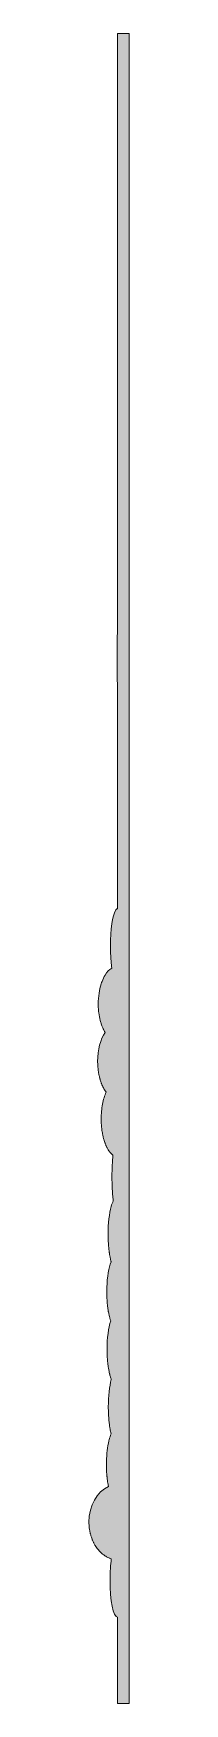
# Model space of a CAD drawing. Header units: inches. Extents: x 14 to 586, y 8 to 572.
# Drawn here: x 281 to 295, y 8 to 572 of the extents above; entities that cross this region are included whole.
import ezdxf

# ---------------------------------------------------------------- set-up
doc = ezdxf.new("R2010")
doc.units = ezdxf.units.IN
doc.header["$MEASUREMENT"] = 0
doc.layers.add('Layer 1', color=7, linetype='Continuous')

# ---------------------------------------------------------------- blocks, each defined once
blk = doc.blocks.new('block 2')
at = {"layer": 'Layer 1', "true_color": 0xff0000}
h = blk.add_hatch(color=1, dxfattribs=at)
h.dxf.hatch_style = 2
edge = h.paths.add_edge_path()
edge.add_spline(control_points=[(291.02, 571.5), (291.02, 571.5), (291.02, 571.5), (291.02, 571.5), (291.02, 571.5), (291.02, 528.79), (291.02, 528.79), (291.01, 528.79), (291, 527.71), (290.99, 525.91), (290.99, 524.88), (290.99, 523.62), (290.98, 522.19), (290.98, 521.83), (290.98, 521.46), (290.98, 521.08), (290.98, 519.57), (290.98, 517.91), (290.98, 516.17), (290.98, 514.43), (290.98, 512.77), (290.98, 511.26), (290.98, 510.88), (290.98, 510.51), (290.98, 510.16), (290.99, 508.73), (290.99, 507.46), (290.99, 506.43), (291, 504.63), (291.01, 503.55), (291.02, 503.55), (291.02, 503.55), (291.02, 373.48), (291.02, 373.48), (290.97, 373.48), (290.94, 367.83), (290.94, 360.86), (290.94, 353.89), (290.97, 348.24), (291.02, 348.24), (291.02, 348.24), (291.02, 276.41), (291.02, 276.41), (290.77, 276.41), (290.54, 276.21), (290.31, 275.84), (289.35, 274.25), (288.66, 269.45), (288.66, 263.79), (288.66, 263.79), (288.66, 263.78), (288.66, 263.78), (288.66, 263.17), (288.67, 262.58), (288.68, 261.99), (288.69, 261.86), (288.69, 261.73), (288.69, 261.6), (288.71, 261.03), (288.74, 260.47), (288.77, 259.93), (288.77, 259.85), (288.78, 259.77), (288.79, 259.69), (288.82, 259.2), (288.85, 258.73), (288.9, 258.27), (288.9, 258.2), (288.91, 258.13), (288.91, 258.07), (288.92, 258.03), (288.92, 258), (288.92, 257.97), (288.97, 257.47), (289.03, 257), (289.09, 256.54), (289.09, 256.51), (289.09, 256.47), (289.1, 256.43), (288.27, 255.94), (287.52, 255.12), (286.87, 254.07), (286.49, 253.44), (286.14, 252.72), (285.83, 251.93), (285.73, 251.67), (285.64, 251.4), (285.55, 251.12), (284.91, 249.17), (284.55, 246.86), (284.55, 244.38), (284.55, 244.37), (284.55, 244.36), (284.55, 244.36), (284.55, 243.9), (284.56, 243.46), (284.58, 243.02), (284.59, 242.87), (284.61, 242.72), (284.62, 242.57), (284.64, 242.28), (284.66, 241.99), (284.69, 241.7), (284.71, 241.53), (284.74, 241.36), (284.76, 241.19), (284.8, 240.93), (284.83, 240.68), (284.87, 240.43), (284.9, 240.26), (284.94, 240.09), (284.97, 239.91), (285.02, 239.68), (285.06, 239.44), (285.12, 239.22), (285.15, 239.05), (285.2, 238.88), (285.24, 238.72), (285.3, 238.49), (285.36, 238.28), (285.42, 238.06), (285.47, 237.9), (285.52, 237.75), (285.57, 237.59), (285.63, 237.38), (285.71, 237.18), (285.78, 236.98), (285.84, 236.83), (285.89, 236.69), (285.95, 236.54), (286.03, 236.35), (286.11, 236.16), (286.2, 235.97), (286.24, 235.88), (286.28, 235.78), (286.32, 235.69), (286.34, 235.65), (286.36, 235.62), (286.38, 235.58), (286.48, 235.39), (286.58, 235.21), (286.68, 235.03), (286.73, 234.95), (286.77, 234.85), (286.82, 234.77), (285.32, 232.45), (284.35, 228.92), (284.35, 224.96), (284.35, 224.47), (284.37, 223.99), (284.4, 223.51), (284.4, 223.47), (284.4, 223.42), (284.41, 223.38), (284.41, 223.27), (284.43, 223.17), (284.44, 223.06), (284.46, 222.73), (284.5, 222.41), (284.53, 222.09), (284.56, 221.93), (284.58, 221.76), (284.6, 221.6), (284.65, 221.3), (284.7, 221), (284.75, 220.7), (284.78, 220.55), (284.81, 220.4), (284.84, 220.26), (284.91, 219.92), (284.99, 219.58), (285.08, 219.26), (285.1, 219.17), (285.12, 219.08), (285.15, 219), (285.26, 218.6), (285.39, 218.21), (285.52, 217.83), (285.56, 217.73), (285.6, 217.63), (285.64, 217.53), (285.74, 217.26), (285.85, 217), (285.97, 216.74), (286.02, 216.62), (286.08, 216.5), (286.14, 216.39), (286.25, 216.16), (286.36, 215.95), (286.48, 215.74), (286.54, 215.63), (286.61, 215.52), (286.67, 215.41), (286.8, 215.2), (286.94, 215), (287.08, 214.8), (287.12, 214.74), (287.16, 214.67), (287.2, 214.62), (286.69, 213.47), (286.27, 212.09), (285.98, 210.56), (285.69, 209.02), (285.53, 207.33), (285.53, 205.55), (285.53, 205.15), (285.54, 204.75), (285.56, 204.36), (285.57, 204.23), (285.57, 204.11), (285.58, 203.99), (285.6, 203.72), (285.61, 203.45), (285.63, 203.19), (285.65, 203.05), (285.66, 202.91), (285.67, 202.78), (285.7, 202.53), (285.72, 202.28), (285.75, 202.04), (285.77, 201.91), (285.79, 201.78), (285.81, 201.65), (285.84, 201.39), (285.88, 201.13), (285.93, 200.87), (285.95, 200.78), (285.96, 200.67), (285.98, 200.58), (286.04, 200.23), (286.11, 199.89), (286.19, 199.56), (286.21, 199.5), (286.22, 199.45), (286.24, 199.39), (286.3, 199.12), (286.37, 198.85), (286.44, 198.6), (286.48, 198.49), (286.51, 198.39), (286.54, 198.28), (286.6, 198.08), (286.67, 197.88), (286.73, 197.68), (286.77, 197.58), (286.81, 197.47), (286.85, 197.36), (286.92, 197.18), (286.99, 197), (287.07, 196.82), (287.1, 196.72), (287.14, 196.63), (287.18, 196.54), (287.27, 196.34), (287.36, 196.15), (287.46, 195.96), (287.49, 195.9), (287.52, 195.84), (287.54, 195.79), (287.67, 195.55), (287.8, 195.33), (287.93, 195.12), (287.97, 195.06), (288, 195.02), (288.04, 194.97), (288.14, 194.81), (288.24, 194.67), (288.35, 194.53), (288.4, 194.46), (288.45, 194.4), (288.5, 194.34), (288.6, 194.23), (288.7, 194.12), (288.8, 194.02), (288.85, 193.96), (288.91, 193.91), (288.96, 193.86), (289.07, 193.76), (289.17, 193.67), (289.28, 193.59), (289.33, 193.55), (289.38, 193.51), (289.43, 193.47), (289.45, 193.46), (289.47, 193.44), (289.49, 193.42), (289.28, 191.37), (289.15, 188.85), (289.15, 186.14), (289.15, 185.72), (289.15, 185.31), (289.16, 184.91), (289.16, 184.78), (289.17, 184.66), (289.17, 184.53), (289.17, 184.26), (289.18, 183.98), (289.19, 183.72), (289.19, 183.56), (289.2, 183.42), (289.2, 183.27), (289.21, 183.03), (289.22, 182.79), (289.23, 182.56), (289.24, 182.41), (289.24, 182.25), (289.25, 182.09), (289.26, 181.88), (289.27, 181.66), (289.29, 181.45), (289.29, 181.3), (289.3, 181.15), (289.31, 181), (289.33, 180.79), (289.34, 180.58), (289.36, 180.38), (289.37, 180.24), (289.38, 180.09), (289.39, 179.95), (289.41, 179.75), (289.43, 179.56), (289.44, 179.36), (289.46, 179.23), (289.47, 179.1), (289.48, 178.97), (289.5, 178.77), (289.53, 178.57), (289.55, 178.37), (289.56, 178.27), (289.57, 178.16), (289.58, 178.05), (289.59, 178.03), (289.59, 178.01), (289.59, 177.99), (289.33, 177.47), (289.1, 176.81), (288.89, 176.04), (288.25, 173.74), (287.86, 170.41), (287.86, 166.72), (287.86, 166.28), (287.86, 165.83), (287.87, 165.4), (287.88, 165.25), (287.89, 165.12), (287.89, 164.97), (287.9, 164.68), (287.91, 164.4), (287.93, 164.12), (287.93, 163.95), (287.95, 163.78), (287.96, 163.62), (287.97, 163.37), (287.99, 163.12), (288.01, 162.88), (288.02, 162.71), (288.04, 162.54), (288.05, 162.37), (288.07, 162.14), (288.1, 161.92), (288.12, 161.7), (288.14, 161.53), (288.16, 161.36), (288.18, 161.2), (288.2, 160.99), (288.23, 160.78), (288.26, 160.57), (288.26, 160.53), (288.27, 160.48), (288.28, 160.44), (288.29, 160.32), (288.31, 160.21), (288.33, 160.09), (288.36, 159.9), (288.39, 159.7), (288.42, 159.52), (288.45, 159.36), (288.48, 159.21), (288.51, 159.06), (288.54, 158.88), (288.58, 158.7), (288.62, 158.53), (288.65, 158.39), (288.68, 158.25), (288.71, 158.11), (288.75, 157.95), (288.79, 157.79), (288.83, 157.63), (288.84, 157.58), (288.86, 157.52), (288.87, 157.46), (288.09, 155.45), (287.55, 152.37), (287.43, 148.85), (287.41, 148.34), (287.4, 147.83), (287.4, 147.31), (287.4, 146.84), (287.41, 146.38), (287.42, 145.92), (287.43, 145.77), (287.44, 145.63), (287.44, 145.48), (287.45, 145.18), (287.47, 144.88), (287.49, 144.58), (287.49, 144.53), (287.49, 144.48), (287.49, 144.43), (287.5, 144.31), (287.52, 144.2), (287.52, 144.08), (287.54, 143.81), (287.57, 143.55), (287.59, 143.29), (287.61, 143.12), (287.63, 142.95), (287.64, 142.78), (287.67, 142.53), (287.7, 142.29), (287.73, 142.05), (287.74, 141.96), (287.75, 141.87), (287.76, 141.78), (287.77, 141.71), (287.79, 141.64), (287.8, 141.57), (287.83, 141.33), (287.87, 141.1), (287.91, 140.87), (287.93, 140.77), (287.94, 140.67), (287.96, 140.57), (287.97, 140.52), (287.98, 140.48), (287.99, 140.43), (288.03, 140.19), (288.08, 139.97), (288.13, 139.74), (288.15, 139.62), (288.18, 139.49), (288.21, 139.37), (288.27, 139.1), (288.34, 138.83), (288.41, 138.57), (288.42, 138.52), (288.44, 138.47), (288.45, 138.42), (288.45, 138.41), (288.45, 138.41), (288.45, 138.4), (288.54, 138.1), (288.63, 137.81), (288.73, 137.53), (288.74, 137.52), (288.74, 137.51), (288.74, 137.49), (287.99, 135.18), (287.51, 131.74), (287.51, 127.89), (287.51, 127.41), (287.52, 126.94), (287.54, 126.47), (287.54, 126.32), (287.55, 126.17), (287.56, 126.02), (287.57, 125.71), (287.58, 125.39), (287.6, 125.09), (287.61, 124.92), (287.63, 124.75), (287.64, 124.59), (287.66, 124.3), (287.68, 124.02), (287.71, 123.75), (287.73, 123.59), (287.74, 123.42), (287.76, 123.26), (287.79, 122.98), (287.83, 122.71), (287.86, 122.44), (287.88, 122.3), (287.9, 122.16), (287.92, 122.03), (287.97, 121.69), (288.02, 121.36), (288.08, 121.05), (288.09, 120.99), (288.1, 120.92), (288.11, 120.87), (288.18, 120.49), (288.25, 120.14), (288.33, 119.8), (288.36, 119.7), (288.38, 119.61), (288.4, 119.51), (288.46, 119.27), (288.52, 119.04), (288.59, 118.82), (288.62, 118.7), (288.65, 118.6), (288.69, 118.49), (288.75, 118.3), (288.81, 118.11), (288.87, 117.93), (288.89, 117.88), (288.91, 117.82), (288.93, 117.76), (288.32, 115.46), (287.93, 112.15), (287.93, 108.48), (287.93, 108.04), (287.94, 107.61), (287.95, 107.18), (287.95, 107.03), (287.96, 106.89), (287.97, 106.74), (287.98, 106.46), (287.98, 106.18), (288, 105.91), (288.01, 105.74), (288.02, 105.59), (288.03, 105.42), (288.04, 105.18), (288.06, 104.93), (288.08, 104.69), (288.09, 104.51), (288.11, 104.35), (288.12, 104.18), (288.14, 103.96), (288.16, 103.73), (288.18, 103.52), (288.2, 103.35), (288.22, 103.19), (288.24, 103.02), (288.26, 102.82), (288.29, 102.61), (288.31, 102.4), (288.34, 102.24), (288.36, 102.09), (288.38, 101.93), (288.41, 101.74), (288.44, 101.54), (288.47, 101.36), (288.5, 101.2), (288.53, 101.06), (288.55, 100.91), (288.59, 100.73), (288.62, 100.55), (288.65, 100.38), (288.68, 100.23), (288.72, 100.1), (288.75, 99.96), (288.78, 99.8), (288.82, 99.63), (288.86, 99.48), (288.86, 99.46), (288.87, 99.43), (288.88, 99.4), (288.63, 98.83), (288.42, 98.17), (288.22, 97.42), (288.12, 97.05), (288.03, 96.66), (287.95, 96.26), (287.53, 94.22), (287.29, 91.74), (287.29, 89.07), (287.29, 88.45), (287.3, 87.84), (287.33, 87.24), (287.33, 87.17), (287.33, 87.1), (287.33, 87.03), (287.34, 86.97), (287.34, 86.92), (287.35, 86.86), (287.38, 86.28), (287.42, 85.72), (287.47, 85.17), (287.48, 85.08), (287.49, 85), (287.5, 84.91), (287.55, 84.42), (287.61, 83.94), (287.68, 83.47), (287.69, 83.38), (287.7, 83.29), (287.71, 83.2), (287.79, 82.7), (287.88, 82.23), (287.98, 81.77), (287.99, 81.73), (287.99, 81.68), (288, 81.64), (284.18, 79.97), (281.42, 75.24), (281.42, 69.65), (281.42, 69.24), (281.44, 68.84), (281.47, 68.44), (281.48, 68.31), (281.5, 68.18), (281.51, 68.06), (281.53, 67.79), (281.56, 67.52), (281.6, 67.26), (281.62, 67.11), (281.65, 66.97), (281.68, 66.82), (281.72, 66.58), (281.76, 66.34), (281.81, 66.11), (281.85, 65.96), (281.88, 65.82), (281.92, 65.67), (281.98, 65.44), (282.04, 65.22), (282.11, 65), (282.15, 64.86), (282.19, 64.72), (282.24, 64.58), (282.31, 64.35), (282.4, 64.13), (282.48, 63.91), (282.53, 63.79), (282.57, 63.67), (282.62, 63.55), (282.73, 63.29), (282.85, 63.04), (282.97, 62.79), (283.01, 62.72), (283.04, 62.64), (283.08, 62.57), (283.24, 62.26), (283.41, 61.95), (283.59, 61.66), (283.64, 61.58), (283.7, 61.51), (283.75, 61.44), (283.88, 61.22), (284.03, 61.02), (284.17, 60.82), (284.25, 60.72), (284.33, 60.62), (284.4, 60.53), (284.54, 60.36), (284.67, 60.2), (284.81, 60.04), (284.9, 59.94), (284.99, 59.85), (285.07, 59.76), (285.21, 59.61), (285.36, 59.47), (285.5, 59.34), (285.6, 59.25), (285.69, 59.17), (285.79, 59.08), (285.94, 58.95), (286.09, 58.83), (286.25, 58.71), (286.35, 58.64), (286.44, 58.57), (286.54, 58.5), (286.72, 58.37), (286.9, 58.26), (287.08, 58.15), (287.16, 58.1), (287.24, 58.05), (287.33, 58), (287.6, 57.86), (287.87, 57.72), (288.16, 57.61), (288.19, 57.59), (288.22, 57.58), (288.25, 57.57), (288.48, 57.48), (288.71, 57.4), (288.94, 57.33), (288.66, 55.31), (288.5, 52.87), (288.5, 50.24), (288.5, 43.27), (289.63, 37.62), (291.02, 37.62), (291.02, 37.62), (291.02, 8.5), (291.02, 8.5), (291.02, 8.5), (294.9, 8.5), (294.9, 8.5), (294.9, 8.5), (294.9, 8.5), (294.9, 8.5), (294.9, 8.5), (294.9, 571.5), (294.9, 571.5), (294.9, 571.5), (294.9, 571.5), (294.9, 571.5), (294.9, 571.5), (291.02, 571.5), (291.02, 571.5)], knot_values=[0, 0, 0, 0, 1, 1, 1, 2, 2, 2, 3, 3, 3, 4, 4, 4, 5, 5, 5, 6, 6, 6, 7, 7, 7, 8, 8, 8, 9, 9, 9, 10, 10, 10, 11, 11, 11, 12, 12, 12, 13, 13, 13, 14, 14, 14, 15, 15, 15, 16, 16, 16, 17, 17, 17, 18, 18, 18, 19, 19, 19, 20, 20, 20, 21, 21, 21, 22, 22, 22, 23, 23, 23, 24, 24, 24, 25, 25, 25, 26, 26, 26, 27, 27, 27, 28, 28, 28, 29, 29, 29, 30, 30, 30, 31, 31, 31, 32, 32, 32, 33, 33, 33, 34, 34, 34, 35, 35, 35, 36, 36, 36, 37, 37, 37, 38, 38, 38, 39, 39, 39, 40, 40, 40, 41, 41, 41, 42, 42, 42, 43, 43, 43, 44, 44, 44, 45, 45, 45, 46, 46, 46, 47, 47, 47, 48, 48, 48, 49, 49, 49, 50, 50, 50, 51, 51, 51, 52, 52, 52, 53, 53, 53, 54, 54, 54, 55, 55, 55, 56, 56, 56, 57, 57, 57, 58, 58, 58, 59, 59, 59, 60, 60, 60, 61, 61, 61, 62, 62, 62, 63, 63, 63, 64, 64, 64, 65, 65, 65, 66, 66, 66, 67, 67, 67, 68, 68, 68, 69, 69, 69, 70, 70, 70, 71, 71, 71, 72, 72, 72, 73, 73, 73, 74, 74, 74, 75, 75, 75, 76, 76, 76, 77, 77, 77, 78, 78, 78, 79, 79, 79, 80, 80, 80, 81, 81, 81, 82, 82, 82, 83, 83, 83, 84, 84, 84, 85, 85, 85, 86, 86, 86, 87, 87, 87, 88, 88, 88, 89, 89, 89, 90, 90, 90, 91, 91, 91, 92, 92, 92, 93, 93, 93, 94, 94, 94, 95, 95, 95, 96, 96, 96, 97, 97, 97, 98, 98, 98, 99, 99, 99, 100, 100, 100, 101, 101, 101, 102, 102, 102, 103, 103, 103, 104, 104, 104, 105, 105, 105, 106, 106, 106, 107, 107, 107, 108, 108, 108, 109, 109, 109, 110, 110, 110, 111, 111, 111, 112, 112, 112, 113, 113, 113, 114, 114, 114, 115, 115, 115, 116, 116, 116, 117, 117, 117, 118, 118, 118, 119, 119, 119, 120, 120, 120, 121, 121, 121, 122, 122, 122, 123, 123, 123, 124, 124, 124, 125, 125, 125, 126, 126, 126, 127, 127, 127, 128, 128, 128, 129, 129, 129, 130, 130, 130, 131, 131, 131, 132, 132, 132, 133, 133, 133, 134, 134, 134, 135, 135, 135, 136, 136, 136, 137, 137, 137, 138, 138, 138, 139, 139, 139, 140, 140, 140, 141, 141, 141, 142, 142, 142, 143, 143, 143, 144, 144, 144, 145, 145, 145, 146, 146, 146, 147, 147, 147, 148, 148, 148, 149, 149, 149, 150, 150, 150, 151, 151, 151, 152, 152, 152, 153, 153, 153, 154, 154, 154, 155, 155, 155, 156, 156, 156, 157, 157, 157, 158, 158, 158, 159, 159, 159, 160, 160, 160, 161, 161, 161, 162, 162, 162, 163, 163, 163, 164, 164, 164, 165, 165, 165, 166, 166, 166, 167, 167, 167, 168, 168, 168, 169, 169, 169, 170, 170, 170, 171, 171, 171, 172, 172, 172, 173, 173, 173, 174, 174, 174, 175, 175, 175, 176, 176, 176, 177, 177, 177, 178, 178, 178, 179, 179, 179, 180, 180, 180, 181, 181, 181, 182, 182, 182, 183, 183, 183, 184, 184, 184, 185, 185, 185, 186, 186, 186, 187, 187, 187, 188, 188, 188, 189, 189, 189, 190, 190, 190, 191, 191, 191, 192, 192, 192, 193, 193, 193, 194, 194, 194, 195, 195, 195, 196, 196, 196, 197, 197, 197, 198, 198, 198, 199, 199, 199, 200, 200, 200, 201, 201, 201, 202, 202, 202, 203, 203, 203, 204, 204, 204, 205, 205, 205, 206, 206, 206, 207, 207, 207, 208, 208, 208, 209, 209, 209, 210, 210, 210, 211, 211, 211, 212, 212, 212, 213, 213, 213, 214, 214, 214, 215, 215, 215, 216, 216, 216, 217, 217, 217, 218, 218, 218, 219, 219, 219, 220, 220, 220, 221, 221, 221, 222, 222, 222, 223, 223, 223, 224, 224, 224, 225, 225, 225, 226, 226, 226, 227, 227, 227, 228, 228, 228, 229, 229, 229, 230, 230, 230, 231, 231, 231, 232, 232, 232, 233, 233, 233, 234, 234, 234, 234], degree=3, periodic=1)
at = {"layer": 'Layer 1', "lineweight": 0}
blk.add_open_spline([(291.02, 571.5), (291.02, 571.5), (291.02, 571.5), (291.02, 571.5), (291.02, 571.5), (291.02, 528.79), (291.02, 528.79), (291.01, 528.79), (291, 527.71), (290.99, 525.91), (290.99, 524.88), (290.99, 523.62), (290.98, 522.19), (290.98, 521.83), (290.98, 521.46), (290.98, 521.08), (290.98, 519.57), (290.98, 517.91), (290.98, 516.17), (290.98, 514.43), (290.98, 512.77), (290.98, 511.26), (290.98, 510.88), (290.98, 510.51), (290.98, 510.16), (290.99, 508.73), (290.99, 507.46), (290.99, 506.43), (291, 504.63), (291.01, 503.55), (291.02, 503.55), (291.02, 503.55), (291.02, 373.48), (291.02, 373.48), (290.97, 373.48), (290.94, 367.83), (290.94, 360.86), (290.94, 353.89), (290.97, 348.24), (291.02, 348.24), (291.02, 348.24), (291.02, 276.41), (291.02, 276.41), (290.77, 276.41), (290.54, 276.21), (290.31, 275.84), (289.35, 274.25), (288.66, 269.45), (288.66, 263.79), (288.66, 263.79), (288.66, 263.78), (288.66, 263.78), (288.66, 263.17), (288.67, 262.58), (288.68, 261.99), (288.69, 261.86), (288.69, 261.73), (288.69, 261.6), (288.71, 261.03), (288.74, 260.47), (288.77, 259.93), (288.77, 259.85), (288.78, 259.77), (288.79, 259.69), (288.82, 259.2), (288.85, 258.73), (288.9, 258.27), (288.9, 258.2), (288.91, 258.13), (288.91, 258.07), (288.92, 258.03), (288.92, 258), (288.92, 257.97), (288.97, 257.47), (289.03, 257), (289.09, 256.54), (289.09, 256.51), (289.09, 256.47), (289.1, 256.43), (288.27, 255.94), (287.52, 255.12), (286.87, 254.07), (286.49, 253.44), (286.14, 252.72), (285.83, 251.93), (285.73, 251.67), (285.64, 251.4), (285.55, 251.12), (284.91, 249.17), (284.55, 246.86), (284.55, 244.38), (284.55, 244.37), (284.55, 244.36), (284.55, 244.36), (284.55, 243.9), (284.56, 243.46), (284.58, 243.02), (284.59, 242.87), (284.61, 242.72), (284.62, 242.57), (284.64, 242.28), (284.66, 241.99), (284.69, 241.7), (284.71, 241.53), (284.74, 241.36), (284.76, 241.19), (284.8, 240.93), (284.83, 240.68), (284.87, 240.43), (284.9, 240.26), (284.94, 240.09), (284.97, 239.91), (285.02, 239.68), (285.06, 239.44), (285.12, 239.22), (285.15, 239.05), (285.2, 238.88), (285.24, 238.72), (285.3, 238.49), (285.36, 238.28), (285.42, 238.06), (285.47, 237.9), (285.52, 237.75), (285.57, 237.59), (285.63, 237.38), (285.71, 237.18), (285.78, 236.98), (285.84, 236.83), (285.89, 236.69), (285.95, 236.54), (286.03, 236.35), (286.11, 236.16), (286.2, 235.97), (286.24, 235.88), (286.28, 235.78), (286.32, 235.69), (286.34, 235.65), (286.36, 235.62), (286.38, 235.58), (286.48, 235.39), (286.58, 235.21), (286.68, 235.03), (286.73, 234.95), (286.77, 234.85), (286.82, 234.77), (285.32, 232.45), (284.35, 228.92), (284.35, 224.96), (284.35, 224.47), (284.37, 223.99), (284.4, 223.51), (284.4, 223.47), (284.4, 223.42), (284.41, 223.38), (284.41, 223.27), (284.43, 223.17), (284.44, 223.06), (284.46, 222.73), (284.5, 222.41), (284.53, 222.09), (284.56, 221.93), (284.58, 221.76), (284.6, 221.6), (284.65, 221.3), (284.7, 221), (284.75, 220.7), (284.78, 220.55), (284.81, 220.4), (284.84, 220.26), (284.91, 219.92), (284.99, 219.58), (285.08, 219.26), (285.1, 219.17), (285.12, 219.08), (285.15, 219), (285.26, 218.6), (285.39, 218.21), (285.52, 217.83), (285.56, 217.73), (285.6, 217.63), (285.64, 217.53), (285.74, 217.26), (285.85, 217), (285.97, 216.74), (286.02, 216.62), (286.08, 216.5), (286.14, 216.39), (286.25, 216.16), (286.36, 215.95), (286.48, 215.74), (286.54, 215.63), (286.61, 215.52), (286.67, 215.41), (286.8, 215.2), (286.94, 215), (287.08, 214.8), (287.12, 214.74), (287.16, 214.67), (287.2, 214.62), (286.69, 213.47), (286.27, 212.09), (285.98, 210.56), (285.69, 209.02), (285.53, 207.33), (285.53, 205.55), (285.53, 205.15), (285.54, 204.75), (285.56, 204.36), (285.57, 204.23), (285.57, 204.11), (285.58, 203.99), (285.6, 203.72), (285.61, 203.45), (285.63, 203.19), (285.65, 203.05), (285.66, 202.91), (285.67, 202.78), (285.7, 202.53), (285.72, 202.28), (285.75, 202.04), (285.77, 201.91), (285.79, 201.78), (285.81, 201.65), (285.84, 201.39), (285.88, 201.13), (285.93, 200.87), (285.95, 200.78), (285.96, 200.67), (285.98, 200.58), (286.04, 200.23), (286.11, 199.89), (286.19, 199.56), (286.21, 199.5), (286.22, 199.45), (286.24, 199.39), (286.3, 199.12), (286.37, 198.85), (286.44, 198.6), (286.48, 198.49), (286.51, 198.39), (286.54, 198.28), (286.6, 198.08), (286.67, 197.88), (286.73, 197.68), (286.77, 197.58), (286.81, 197.47), (286.85, 197.36), (286.92, 197.18), (286.99, 197), (287.07, 196.82), (287.1, 196.72), (287.14, 196.63), (287.18, 196.54), (287.27, 196.34), (287.36, 196.15), (287.46, 195.96), (287.49, 195.9), (287.52, 195.84), (287.54, 195.79), (287.67, 195.55), (287.8, 195.33), (287.93, 195.12), (287.97, 195.06), (288, 195.02), (288.04, 194.97), (288.14, 194.81), (288.24, 194.67), (288.35, 194.53), (288.4, 194.46), (288.45, 194.4), (288.5, 194.34), (288.6, 194.23), (288.7, 194.12), (288.8, 194.02), (288.85, 193.96), (288.91, 193.91), (288.96, 193.86), (289.07, 193.76), (289.17, 193.67), (289.28, 193.59), (289.33, 193.55), (289.38, 193.51), (289.43, 193.47), (289.45, 193.46), (289.47, 193.44), (289.49, 193.42), (289.28, 191.37), (289.15, 188.85), (289.15, 186.14), (289.15, 185.72), (289.15, 185.31), (289.16, 184.91), (289.16, 184.78), (289.17, 184.66), (289.17, 184.53), (289.17, 184.26), (289.18, 183.98), (289.19, 183.72), (289.19, 183.56), (289.2, 183.42), (289.2, 183.27), (289.21, 183.03), (289.22, 182.79), (289.23, 182.56), (289.24, 182.41), (289.24, 182.25), (289.25, 182.09), (289.26, 181.88), (289.27, 181.66), (289.29, 181.45), (289.29, 181.3), (289.3, 181.15), (289.31, 181), (289.33, 180.79), (289.34, 180.58), (289.36, 180.38), (289.37, 180.24), (289.38, 180.09), (289.39, 179.95), (289.41, 179.75), (289.43, 179.56), (289.44, 179.36), (289.46, 179.23), (289.47, 179.1), (289.48, 178.97), (289.5, 178.77), (289.53, 178.57), (289.55, 178.37), (289.56, 178.27), (289.57, 178.16), (289.58, 178.05), (289.59, 178.03), (289.59, 178.01), (289.59, 177.99), (289.33, 177.47), (289.1, 176.81), (288.89, 176.04), (288.25, 173.74), (287.86, 170.41), (287.86, 166.72), (287.86, 166.28), (287.86, 165.83), (287.87, 165.4), (287.88, 165.25), (287.89, 165.12), (287.89, 164.97), (287.9, 164.68), (287.91, 164.4), (287.93, 164.12), (287.93, 163.95), (287.95, 163.78), (287.96, 163.62), (287.97, 163.37), (287.99, 163.12), (288.01, 162.88), (288.02, 162.71), (288.04, 162.54), (288.05, 162.37), (288.07, 162.14), (288.1, 161.92), (288.12, 161.7), (288.14, 161.53), (288.16, 161.36), (288.18, 161.2), (288.2, 160.99), (288.23, 160.78), (288.26, 160.57), (288.26, 160.53), (288.27, 160.48), (288.28, 160.44), (288.29, 160.32), (288.31, 160.21), (288.33, 160.09), (288.36, 159.9), (288.39, 159.7), (288.42, 159.52), (288.45, 159.36), (288.48, 159.21), (288.51, 159.06), (288.54, 158.88), (288.58, 158.7), (288.62, 158.53), (288.65, 158.39), (288.68, 158.25), (288.71, 158.11), (288.75, 157.95), (288.79, 157.79), (288.83, 157.63), (288.84, 157.58), (288.86, 157.52), (288.87, 157.46), (288.09, 155.45), (287.55, 152.37), (287.43, 148.85), (287.41, 148.34), (287.4, 147.83), (287.4, 147.31), (287.4, 146.84), (287.41, 146.38), (287.42, 145.92), (287.43, 145.77), (287.44, 145.63), (287.44, 145.48), (287.45, 145.18), (287.47, 144.88), (287.49, 144.58), (287.49, 144.53), (287.49, 144.48), (287.49, 144.43), (287.5, 144.31), (287.52, 144.2), (287.52, 144.08), (287.54, 143.81), (287.57, 143.55), (287.59, 143.29), (287.61, 143.12), (287.63, 142.95), (287.64, 142.78), (287.67, 142.53), (287.7, 142.29), (287.73, 142.05), (287.74, 141.96), (287.75, 141.87), (287.76, 141.78), (287.77, 141.71), (287.79, 141.64), (287.8, 141.57), (287.83, 141.33), (287.87, 141.1), (287.91, 140.87), (287.93, 140.77), (287.94, 140.67), (287.96, 140.57), (287.97, 140.52), (287.98, 140.48), (287.99, 140.43), (288.03, 140.19), (288.08, 139.97), (288.13, 139.74), (288.15, 139.62), (288.18, 139.49), (288.21, 139.37), (288.27, 139.1), (288.34, 138.83), (288.41, 138.57), (288.42, 138.52), (288.44, 138.47), (288.45, 138.42), (288.45, 138.41), (288.45, 138.41), (288.45, 138.4), (288.54, 138.1), (288.63, 137.81), (288.73, 137.53), (288.74, 137.52), (288.74, 137.51), (288.74, 137.49), (287.99, 135.18), (287.51, 131.74), (287.51, 127.89), (287.51, 127.41), (287.52, 126.94), (287.54, 126.47), (287.54, 126.32), (287.55, 126.17), (287.56, 126.02), (287.57, 125.71), (287.58, 125.39), (287.6, 125.09), (287.61, 124.92), (287.63, 124.75), (287.64, 124.59), (287.66, 124.3), (287.68, 124.02), (287.71, 123.75), (287.73, 123.59), (287.74, 123.42), (287.76, 123.26), (287.79, 122.98), (287.83, 122.71), (287.86, 122.44), (287.88, 122.3), (287.9, 122.16), (287.92, 122.03), (287.97, 121.69), (288.02, 121.36), (288.08, 121.05), (288.09, 120.99), (288.1, 120.92), (288.11, 120.87), (288.18, 120.49), (288.25, 120.14), (288.33, 119.8), (288.36, 119.7), (288.38, 119.61), (288.4, 119.51), (288.46, 119.27), (288.52, 119.04), (288.59, 118.82), (288.62, 118.7), (288.65, 118.6), (288.69, 118.49), (288.75, 118.3), (288.81, 118.11), (288.87, 117.93), (288.89, 117.88), (288.91, 117.82), (288.93, 117.76), (288.32, 115.46), (287.93, 112.15), (287.93, 108.48), (287.93, 108.04), (287.94, 107.61), (287.95, 107.18), (287.95, 107.03), (287.96, 106.89), (287.97, 106.74), (287.98, 106.46), (287.98, 106.18), (288, 105.91), (288.01, 105.74), (288.02, 105.59), (288.03, 105.42), (288.04, 105.18), (288.06, 104.93), (288.08, 104.69), (288.09, 104.51), (288.11, 104.35), (288.12, 104.18), (288.14, 103.96), (288.16, 103.73), (288.18, 103.52), (288.2, 103.35), (288.22, 103.19), (288.24, 103.02), (288.26, 102.82), (288.29, 102.61), (288.31, 102.4), (288.34, 102.24), (288.36, 102.09), (288.38, 101.93), (288.41, 101.74), (288.44, 101.54), (288.47, 101.36), (288.5, 101.2), (288.53, 101.06), (288.55, 100.91), (288.59, 100.73), (288.62, 100.55), (288.65, 100.38), (288.68, 100.23), (288.72, 100.1), (288.75, 99.96), (288.78, 99.8), (288.82, 99.63), (288.86, 99.48), (288.86, 99.46), (288.87, 99.43), (288.88, 99.4), (288.63, 98.83), (288.42, 98.17), (288.22, 97.42), (288.12, 97.05), (288.03, 96.66), (287.95, 96.26), (287.53, 94.22), (287.29, 91.74), (287.29, 89.07), (287.29, 88.45), (287.3, 87.84), (287.33, 87.24), (287.33, 87.17), (287.33, 87.1), (287.33, 87.03), (287.34, 86.97), (287.34, 86.92), (287.35, 86.86), (287.38, 86.28), (287.42, 85.72), (287.47, 85.17), (287.48, 85.08), (287.49, 85), (287.5, 84.91), (287.55, 84.42), (287.61, 83.94), (287.68, 83.47), (287.69, 83.38), (287.7, 83.29), (287.71, 83.2), (287.79, 82.7), (287.88, 82.23), (287.98, 81.77), (287.99, 81.73), (287.99, 81.68), (288, 81.64), (284.18, 79.97), (281.42, 75.24), (281.42, 69.65), (281.42, 69.24), (281.44, 68.84), (281.47, 68.44), (281.48, 68.31), (281.5, 68.18), (281.51, 68.06), (281.53, 67.79), (281.56, 67.52), (281.6, 67.26), (281.62, 67.11), (281.65, 66.97), (281.68, 66.82), (281.72, 66.58), (281.76, 66.34), (281.81, 66.11), (281.85, 65.96), (281.88, 65.82), (281.92, 65.67), (281.98, 65.44), (282.04, 65.22), (282.11, 65), (282.15, 64.86), (282.19, 64.72), (282.24, 64.58), (282.31, 64.35), (282.4, 64.13), (282.48, 63.91), (282.53, 63.79), (282.57, 63.67), (282.62, 63.55), (282.73, 63.29), (282.85, 63.04), (282.97, 62.79), (283.01, 62.72), (283.04, 62.64), (283.08, 62.57), (283.24, 62.26), (283.41, 61.95), (283.59, 61.66), (283.64, 61.58), (283.7, 61.51), (283.75, 61.44), (283.88, 61.22), (284.03, 61.02), (284.17, 60.82), (284.25, 60.72), (284.33, 60.62), (284.4, 60.53), (284.54, 60.36), (284.67, 60.2), (284.81, 60.04), (284.9, 59.94), (284.99, 59.85), (285.07, 59.76), (285.21, 59.61), (285.36, 59.47), (285.5, 59.34), (285.6, 59.25), (285.69, 59.17), (285.79, 59.08), (285.94, 58.95), (286.09, 58.83), (286.25, 58.71), (286.35, 58.64), (286.44, 58.57), (286.54, 58.5), (286.72, 58.37), (286.9, 58.26), (287.08, 58.15), (287.16, 58.1), (287.24, 58.05), (287.33, 58), (287.6, 57.86), (287.87, 57.72), (288.16, 57.61), (288.19, 57.59), (288.22, 57.58), (288.25, 57.57), (288.48, 57.48), (288.71, 57.4), (288.94, 57.33), (288.66, 55.31), (288.5, 52.87), (288.5, 50.24), (288.5, 43.27), (289.63, 37.62), (291.02, 37.62), (291.02, 37.62), (291.02, 8.5), (291.02, 8.5), (291.02, 8.5), (294.9, 8.5), (294.9, 8.5), (294.9, 8.5), (294.9, 8.5), (294.9, 8.5), (294.9, 8.5), (294.9, 571.5), (294.9, 571.5), (294.9, 571.5), (294.9, 571.5), (294.9, 571.5), (294.9, 571.5), (291.02, 571.5), (291.02, 571.5)], degree=3, knots=[0, 0, 0, 0, 1, 1, 1, 2, 2, 2, 3, 3, 3, 4, 4, 4, 5, 5, 5, 6, 6, 6, 7, 7, 7, 8, 8, 8, 9, 9, 9, 10, 10, 10, 11, 11, 11, 12, 12, 12, 13, 13, 13, 14, 14, 14, 15, 15, 15, 16, 16, 16, 17, 17, 17, 18, 18, 18, 19, 19, 19, 20, 20, 20, 21, 21, 21, 22, 22, 22, 23, 23, 23, 24, 24, 24, 25, 25, 25, 26, 26, 26, 27, 27, 27, 28, 28, 28, 29, 29, 29, 30, 30, 30, 31, 31, 31, 32, 32, 32, 33, 33, 33, 34, 34, 34, 35, 35, 35, 36, 36, 36, 37, 37, 37, 38, 38, 38, 39, 39, 39, 40, 40, 40, 41, 41, 41, 42, 42, 42, 43, 43, 43, 44, 44, 44, 45, 45, 45, 46, 46, 46, 47, 47, 47, 48, 48, 48, 49, 49, 49, 50, 50, 50, 51, 51, 51, 52, 52, 52, 53, 53, 53, 54, 54, 54, 55, 55, 55, 56, 56, 56, 57, 57, 57, 58, 58, 58, 59, 59, 59, 60, 60, 60, 61, 61, 61, 62, 62, 62, 63, 63, 63, 64, 64, 64, 65, 65, 65, 66, 66, 66, 67, 67, 67, 68, 68, 68, 69, 69, 69, 70, 70, 70, 71, 71, 71, 72, 72, 72, 73, 73, 73, 74, 74, 74, 75, 75, 75, 76, 76, 76, 77, 77, 77, 78, 78, 78, 79, 79, 79, 80, 80, 80, 81, 81, 81, 82, 82, 82, 83, 83, 83, 84, 84, 84, 85, 85, 85, 86, 86, 86, 87, 87, 87, 88, 88, 88, 89, 89, 89, 90, 90, 90, 91, 91, 91, 92, 92, 92, 93, 93, 93, 94, 94, 94, 95, 95, 95, 96, 96, 96, 97, 97, 97, 98, 98, 98, 99, 99, 99, 100, 100, 100, 101, 101, 101, 102, 102, 102, 103, 103, 103, 104, 104, 104, 105, 105, 105, 106, 106, 106, 107, 107, 107, 108, 108, 108, 109, 109, 109, 110, 110, 110, 111, 111, 111, 112, 112, 112, 113, 113, 113, 114, 114, 114, 115, 115, 115, 116, 116, 116, 117, 117, 117, 118, 118, 118, 119, 119, 119, 120, 120, 120, 121, 121, 121, 122, 122, 122, 123, 123, 123, 124, 124, 124, 125, 125, 125, 126, 126, 126, 127, 127, 127, 128, 128, 128, 129, 129, 129, 130, 130, 130, 131, 131, 131, 132, 132, 132, 133, 133, 133, 134, 134, 134, 135, 135, 135, 136, 136, 136, 137, 137, 137, 138, 138, 138, 139, 139, 139, 140, 140, 140, 141, 141, 141, 142, 142, 142, 143, 143, 143, 144, 144, 144, 145, 145, 145, 146, 146, 146, 147, 147, 147, 148, 148, 148, 149, 149, 149, 150, 150, 150, 151, 151, 151, 152, 152, 152, 153, 153, 153, 154, 154, 154, 155, 155, 155, 156, 156, 156, 157, 157, 157, 158, 158, 158, 159, 159, 159, 160, 160, 160, 161, 161, 161, 162, 162, 162, 163, 163, 163, 164, 164, 164, 165, 165, 165, 166, 166, 166, 167, 167, 167, 168, 168, 168, 169, 169, 169, 170, 170, 170, 171, 171, 171, 172, 172, 172, 173, 173, 173, 174, 174, 174, 175, 175, 175, 176, 176, 176, 177, 177, 177, 178, 178, 178, 179, 179, 179, 180, 180, 180, 181, 181, 181, 182, 182, 182, 183, 183, 183, 184, 184, 184, 185, 185, 185, 186, 186, 186, 187, 187, 187, 188, 188, 188, 189, 189, 189, 190, 190, 190, 191, 191, 191, 192, 192, 192, 193, 193, 193, 194, 194, 194, 195, 195, 195, 196, 196, 196, 197, 197, 197, 198, 198, 198, 199, 199, 199, 200, 200, 200, 201, 201, 201, 202, 202, 202, 203, 203, 203, 204, 204, 204, 205, 205, 205, 206, 206, 206, 207, 207, 207, 208, 208, 208, 209, 209, 209, 210, 210, 210, 211, 211, 211, 212, 212, 212, 213, 213, 213, 214, 214, 214, 215, 215, 215, 216, 216, 216, 217, 217, 217, 218, 218, 218, 219, 219, 219, 220, 220, 220, 221, 221, 221, 222, 222, 222, 223, 223, 223, 224, 224, 224, 225, 225, 225, 226, 226, 226, 227, 227, 227, 228, 228, 228, 229, 229, 229, 230, 230, 230, 231, 231, 231, 232, 232, 232, 233, 233, 233, 234, 234, 234, 234], dxfattribs=at)

msp = doc.modelspace()

# ---------------------------------------------------------------- block references
at = {"layer": 'Layer 1'}
msp.add_blockref('block 2', (0, 0), dxfattribs=at)

doc.saveas('drawing.dxf')
